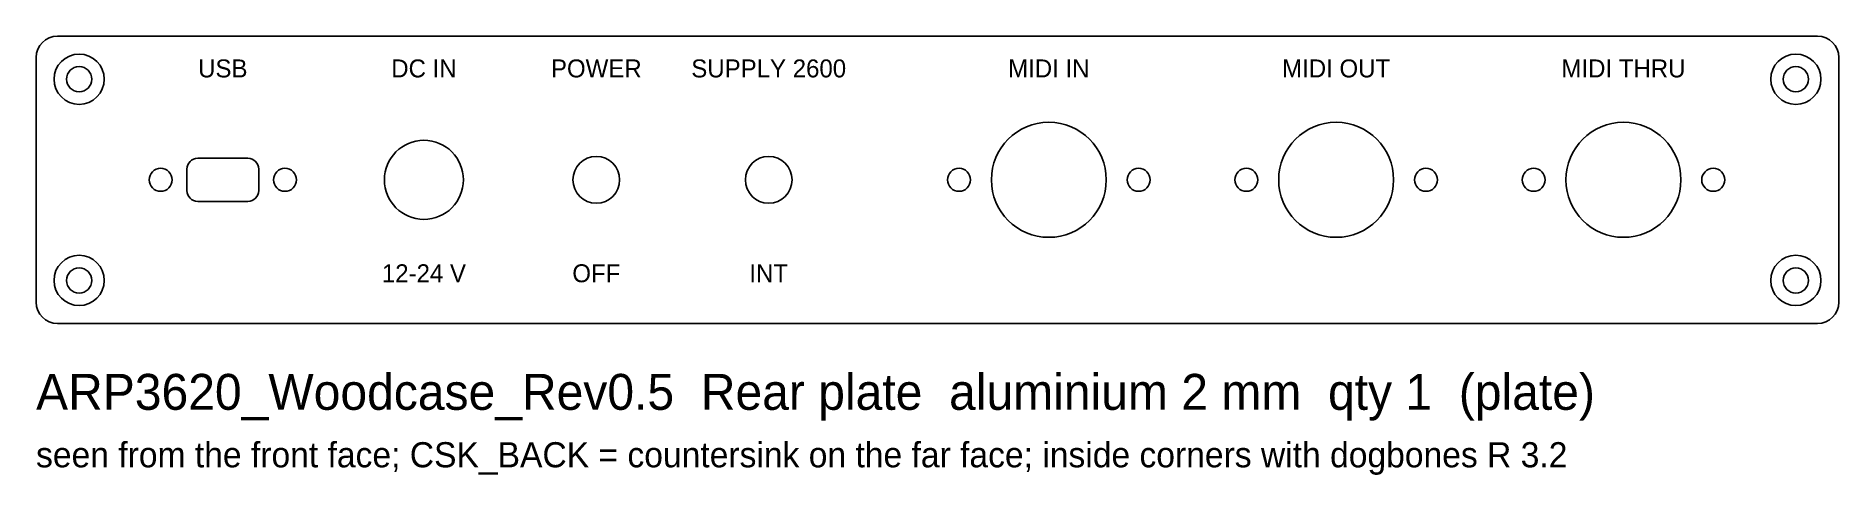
# Model space of a CAD drawing. Header units: millimetres. Extents: x 0 to 251, y -21 to 40.
import ezdxf
from ezdxf.enums import TextEntityAlignment as Align

# ---------------------------------------------------------------- set-up
doc = ezdxf.new("R2010")
doc.units = ezdxf.units.MM
for name, color, linetype in [('CSK_FRONT', 3, 'CONTINUOUS'), ('CUTOUT', 1, 'CONTINUOUS'), ('DRILL', 5, 'CONTINUOUS'), ('ENGRAVE', 2, 'CONTINUOUS'), ('NOTE', 8, 'CONTINUOUS'), ('OUTLINE', 7, 'CONTINUOUS')]:
    doc.layers.add(name, color=color, linetype=linetype)

msp = doc.modelspace()

# ---------------------------------------------------------------- linework, layer by layer
at = {"layer": 'CSK_FRONT'}
for centre in [(6, 34), (245, 34), (6, 6), (245, 6)]:
    msp.add_circle(centre, 3.5, dxfattribs=at)
at = {"layer": 'CUTOUT'}
for p, q in [((29.5, 23), (22.5, 23)), ((21, 21.5), (21, 18.5)), ((31, 18.5), (31, 21.5)), ((22.5, 17), (29.5, 17))]:
    msp.add_line(p, q, dxfattribs=at)
for centre, start, end in [((22.5, 21.5), 90, 180), ((29.5, 21.5), 0, 90), ((22.5, 18.5), 180, 270), ((29.5, 18.5), 270, 0)]:
    msp.add_arc(centre, 1.5, start, end, dxfattribs=at)
at = {"layer": 'DRILL'}
for centre, radius in [((6, 34), 1.75), ((245, 34), 1.75), ((141, 20), 8), ((181, 20), 8), ((221, 20), 8), ((54, 20), 5.5), ((78, 20), 3.25), ((102, 20), 3.25), ((17.35, 20), 1.6), ((34.65, 20), 1.6), ((128.5, 20), 1.6), ((153.5, 20), 1.6), ((168.5, 20), 1.6), ((193.5, 20), 1.6), ((208.5, 20), 1.6), ((233.5, 20), 1.6), ((6, 6), 1.75), ((245, 6), 1.75)]:
    msp.add_circle(centre, radius, dxfattribs=at)
at = {"layer": 'OUTLINE'}
for p, q in [((248, 40), (3, 40)), ((0, 37), (0, 3)), ((251, 3), (251, 37)), ((3, 0), (248, 0))]:
    msp.add_line(p, q, dxfattribs=at)
for centre, start, end in [((3, 37), 90, 180), ((248, 37), 0, 90), ((3, 3), 180, 270), ((248, 3), 270, 360)]:
    msp.add_arc(centre, 3, start, end, dxfattribs=at)

# ---------------------------------------------------------------- texts
at = {"layer": 'ENGRAVE'}
for s, p in [('USB', (26, 34.25)), ('DC IN', (54, 34.25)), ('POWER', (78, 34.25)), ('SUPPLY 2600', (102, 34.25)), ('MIDI IN', (141, 34.25)), ('MIDI OUT', (181, 34.25)), ('MIDI THRU', (221, 34.25)), ('12-24 V', (54, 5.75)), ('OFF', (78, 5.75)), ('INT', (102, 5.75))]:
    msp.add_text(s, height=2.5, dxfattribs=at).set_placement(p, align=Align.CENTER)
at = {"layer": 'NOTE'}
for s, height, p in [('ARP3620_Woodcase_Rev0.5  Rear plate  aluminium 2 mm  qty 1  (plate)', 5, (0, -12)), ('seen from the front face; CSK_BACK = countersink on the far face; inside corners with dogbones R 3.2', 3.5, (0, -20))]:
    msp.add_text(s, height=height, dxfattribs=at).set_placement(p)

doc.saveas('drawing.dxf')
